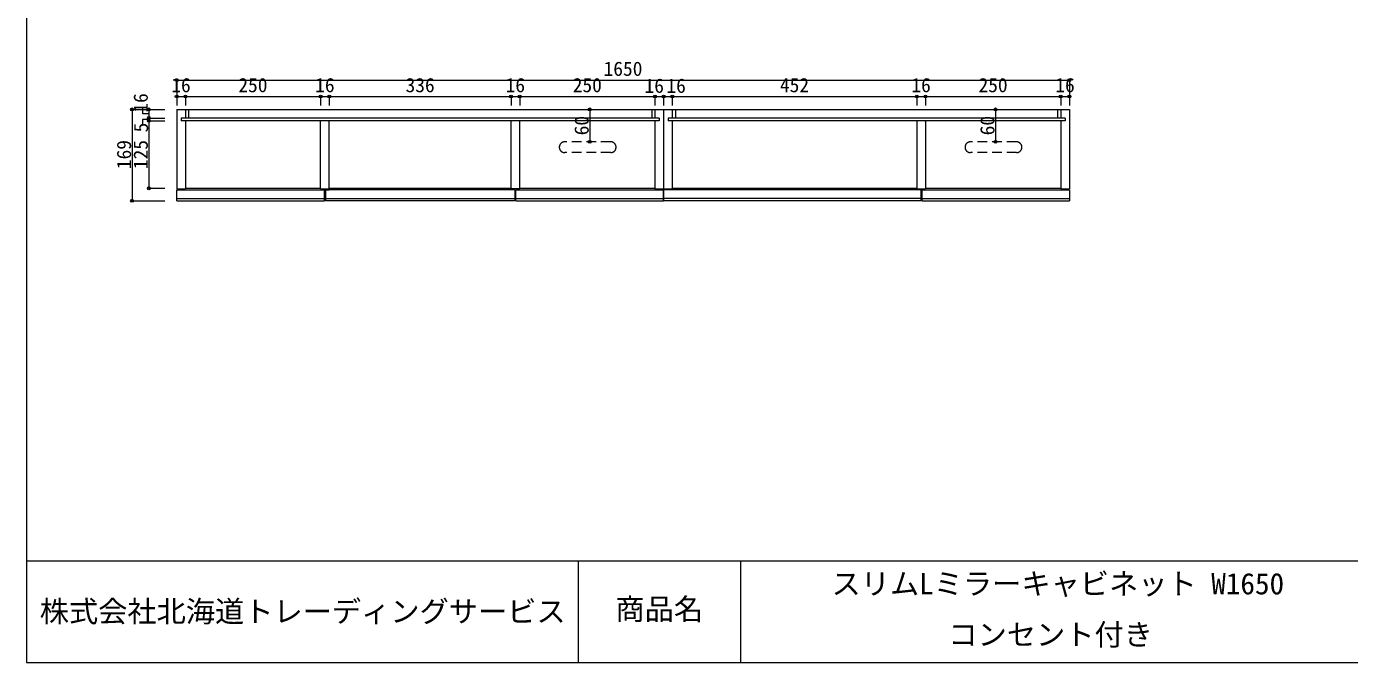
# Model space of a CAD drawing. Units: millimetres at full size, sheet at 1:9. Extents: x -1874 to 1873, y -1240 to 1240.
# Drawn here: x -1874 to 571, y -1240 to -64 of the extents above; entities that cross this region are included whole.
import ezdxf
from ezdxf.enums import TextEntityAlignment as Align

# ---------------------------------------------------------------- set-up
doc = ezdxf.new("R2010")
doc.units = ezdxf.units.MM
doc.header["$LTSCALE"] = 9
doc.header["$PDMODE"] = 32
doc.header["$PDSIZE"] = 5.4
doc.linetypes.add('DASHED2', pattern=[3, 2, -1])
doc.layers.add('0-0_0', color=7, linetype='Continuous', lineweight=15)
doc.layers.add('1-0', color=7, linetype='Continuous', lineweight=15)
doc.styles.add('ＭＳ ゴシック', font='')
doc.styles.get('ＭＳ ゴシック').set_extended_font_data('MS Gothic')

msp = doc.modelspace()

# ---------------------------------------------------------------- linework, layer by layer
at = {"layer": '0-0_0'}
for p, q in [((-1874.068, -1051.994), (1873.294, -1051.994)), ((-854.402, -1051.994), (-854.402, -1240.29)), ((-554.402, -1051.994), (-554.402, -1240.29))]:
    msp.add_line(p, q, dxfattribs=at)
at = {"layer": '0-0_0', "lineweight": 18}
msp.add_lwpolyline([(-1874.068, -1240.29), (1873.294, -1240.29), (1873.294, 1239.758), (-1874.068, 1239.758)], close=True, dxfattribs=at)
at = {"layer": '1-0', "color": 4, "lineweight": 9}
for p, q in [((-1596.4, -163.074), (53.6, -163.074)), ((-1596.4, -163.074), (-1596.4, -210.038)), ((53.6, -163.074), (53.6, -210.038)), ((-1596.4, -193.33), (-1580.4, -193.33)), ((-1596.4, -193.33), (-1596.4, -210.038)), ((-1580.4, -193.33), (-1580.4, -210.038)), ((-1580.4, -193.33), (-1330.403, -193.33)), ((-1330.403, -193.33), (-1330.403, -210.038)), ((-1330.403, -193.33), (-1314.403, -193.33)), ((-1314.403, -193.33), (-1314.403, -210.038)), ((-1314.403, -193.33), (-978.403, -193.33)), ((-978.403, -193.33), (-978.403, -210.038)), ((-978.403, -193.33), (-962.403, -193.33)), ((-962.403, -193.33), (-962.403, -210.038)), ((-962.403, -193.33), (-712.4, -193.33)), ((-712.4, -193.33), (-712.4, -210.038)), ((-712.4, -193.33), (-696.4, -193.33)), ((-696.4, -193.33), (-696.4, -210.038)), ((-696.4, -193.33), (-680.4, -193.33)), ((-680.4, -193.33), (-680.4, -210.038)), ((-680.4, -193.33), (-228.4, -193.33)), ((-228.4, -193.33), (-228.4, -210.038)), ((-228.4, -193.33), (-212.403, -193.33)), ((-212.403, -193.33), (-212.403, -210.038)), ((-212.403, -193.33), (37.6, -193.33)), ((37.6, -193.33), (37.6, -210.038)), ((37.6, -193.33), (53.6, -193.33)), ((53.6, -193.33), (53.6, -210.038)), ((-1678.78, -217.167), (-1618.051, -217.167)), ((-1647.888, -217.167), (-1618.051, -217.167)), ((-1647.888, -217.167), (-1647.888, -233.167)), ((-832.97, -217.167), (-832.97, -277.167)), ((-82.97, -217.167), (-82.97, -277.167)), ((-1647.888, -233.167), (-1647.888, -238.167)), ((-1647.888, -233.167), (-1618.051, -233.167)), ((-1647.888, -238.167), (-1647.888, -363.167)), ((-1647.888, -238.167), (-1618.051, -238.167)), ((-1647.888, -363.167), (-1618.051, -363.167))]:
    msp.add_line(p, q, dxfattribs=at)
at = {"layer": '1-0'}
for p, q in [((-1658.692, -225.62), (-1658.692, -214.716)), ((-1596.4, -217.167), (-696.4, -217.167)), ((-1580.4, -217.167), (-1580.4, -233.167)), ((-712.4, -217.167), (-712.4, -233.167)), ((-696.4, -217.167), (-696.4, -364.167)), ((-696.4, -217.167), (53.6, -217.167)), ((-696.4, -217.167), (-696.4, -363.167)), ((-680.4, -217.167), (-680.4, -233.167)), ((-674.4, -217.167), (-674.4, -233.167)), ((31.6, -217.167), (31.6, -233.167)), ((37.6, -217.167), (37.6, -233.167)), ((53.6, -217.167), (53.6, -364.167)), ((-1659.34, -235.648), (-1659.34, -244.253)), ((-1648.186, -235.648), (-1659.34, -235.648)), ((-1647.788, -225.62), (-1658.692, -225.62)), ((-1588.071, -233.167), (-1588.071, -238.167)), ((-704.413, -233.167), (-1588.071, -233.167)), ((-704.413, -238.167), (-1588.071, -238.167)), ((-1580.4, -238.167), (-1580.4, -364.167)), ((-1330.403, -364.167), (-1330.403, -238.167)), ((-978.403, -364.167), (-978.403, -238.167)), ((-962.403, -364.167), (-962.403, -238.167)), ((-962.403, -239.38), (-962.403, -238.667)), ((-704.413, -233.167), (-704.413, -238.167)), ((45.587, -233.167), (-688.071, -233.167)), ((-688.071, -233.167), (-688.071, -238.167)), ((-680.403, -238.167), (-680.403, -364.167)), ((-212.403, -239.38), (-212.403, -238.667)), ((-212.403, -239.38), (-212.403, -364.167)), ((37.6, -238.167), (37.6, -364.167)), ((-1596.4, -386.167), (-1596.4, -366.167)), ((-1596.4, -366.167), (-1323.452, -366.167)), ((-1580.4, -363.167), (-1330.403, -363.167)), ((-1330.403, -366.167), (-1314.403, -366.167)), ((-1323.452, -386.167), (-1323.452, -366.167)), ((-971.268, -366.167), (-1321.268, -366.167)), ((-1321.268, -366.167), (-1321.268, -386.167)), ((-1314.403, -363.167), (-978.403, -363.167)), ((-962.403, -364.167), (-978.403, -364.167)), ((-971.268, -366.167), (-971.268, -386.167)), ((-962.403, -363.167), (-712.4, -363.167)), ((-696.4, -385.811), (-696.4, -365.811)), ((-696.398, -366.211), (-696.398, -386.211)), ((-680.4, -363.167), (-228.4, -363.167)), ((-219.348, -366.211), (53.6, -366.211)), ((-212.403, -363.167), (37.6, -363.167)), ((37.6, -364.167), (53.6, -364.167)), ((53.6, -366.211), (53.6, -386.211)), ((-1596.4, -382.167), (-1323.452, -382.167)), ((-1596.4, -386.167), (-1323.452, -386.167)), ((-1323.452, -382.167), (-971.268, -382.167)), ((-971.268, -386.167), (-1321.268, -386.167)), ((-969.348, -382.167), (-696.4, -382.167)), ((-969.348, -386.167), (-696.4, -386.167)), ((-221.268, -382.211), (-696.398, -382.211)), ((-219.348, -382.211), (53.6, -382.211))]:
    msp.add_line(p, q, dxfattribs=at)
at = {"layer": '1-0', "linetype": 'DASHED2'}
for p, q in [((-1574.4, -217.167), (-1574.4, -233.167)), ((-718.4, -217.167), (-718.4, -233.167)), ((-794.22, -277.167), (-879.22, -277.167)), ((-44.22, -277.167), (-129.22, -277.167)), ((-794.22, -297.167), (-879.22, -297.167)), ((-44.22, -297.167), (-129.22, -297.167))]:
    msp.add_line(p, q, dxfattribs=at)
at = {"layer": '1-0', "color": 4, "lineweight": 9}
msp.add_lwpolyline([(-1678.78, -217.167), (-1678.78, -386.171), (-1618.051, -386.171)], dxfattribs=at)
at = {"layer": '1-0'}
for points in [[(-1596.4, -217.167), (-1596.4, -364.167), (-1580.4, -364.167)], [(-1330.403, -364.167), (-1314.403, -364.167), (-1314.403, -238.167)], [(-712.4, -238.167), (-712.4, -364.167), (-696.4, -364.167)], [(-696.403, -233.18), (-696.403, -364.167), (-680.403, -364.167)], [(45.587, -233.167), (45.587, -238.167), (-688.071, -238.167)], [(-228.4, -238.667), (-228.4, -364.167), (-212.403, -364.167)], [(-969.348, -386.167), (-969.348, -366.167), (-696.4, -366.167)], [(-221.268, -366.211), (-571.268, -366.211), (-696.398, -366.211)], [(-221.268, -366.211), (-221.268, -386.211), (-696.398, -386.211)], [(-219.348, -366.211), (-219.348, -386.211), (53.6, -386.211)]]:
    msp.add_lwpolyline(points, dxfattribs=at)
at = {"layer": '1-0', "linetype": 'DASHED2'}
for centre, start, end in [((-879.22, -287.167), 90, 180), ((-879.22, -287.167), 180, 270), ((-794.22, -287.167), 0, 90), ((-794.22, -287.167), 270, 0), ((-129.22, -287.167), 90, 180), ((-129.22, -287.167), 180, 270), ((-44.22, -287.167), 0, 90), ((-44.22, -287.167), 270, 0)]:
    msp.add_arc(centre, 10, start, end, dxfattribs=at)
at = {"layer": '1-0', "color": 6}
for p in [(-1596.4, -163.074), (53.6, -163.074), (-1596.4, -193.33), (-1580.4, -193.33), (-1330.403, -193.33), (-1314.403, -193.33), (-978.403, -193.33), (-962.403, -193.33), (-712.4, -193.33), (-696.4, -193.33), (-680.4, -193.33), (-228.4, -193.33), (-212.403, -193.33), (37.6, -193.33), (53.6, -193.33), (-1678.78, -217.167), (-1647.888, -217.167), (-832.97, -217.167), (-82.97, -217.167), (-1647.888, -233.167), (-1647.888, -238.167), (-832.97, -277.167), (-82.97, -277.167), (-1647.888, -363.167), (-1678.78, -386.171)]:
    msp.add_point(p, dxfattribs=at)

# ---------------------------------------------------------------- texts
at = {"layer": '0-0_0', "style": 'ＭＳ ゴシック'}
for s, p in [('スリムLミラーキャビネット W1650', (-386.033, -1126.068)), ('株式会社北海道トレーディングサービス', (-1849.515, -1177.387)), ('商品名', (-785.402, -1173.142)), ('コンセント付き', (-170.033, -1220.216))]:
    msp.add_text(s, height=39.59, dxfattribs=at).set_placement(p, align=Align.BOTTOM_LEFT)
at = {"layer": '1-0', "style": 'ＭＳ ゴシック'}
for s, p in [('1650', (-807.4, -163.074)), ('16', (-1606.4, -193.33)), ('250', (-1482.401, -193.33)), ('16', (-1340.403, -193.33)), ('336', (-1173.403, -193.33)), ('16', (-988.403, -193.33)), ('250', (-864.401, -193.33)), ('16', (-731.647, -194.49)), ('16', (-691.17, -194.49)), ('452', (-481.4, -193.33)), ('16', (-238.401, -193.33)), ('250', (-114.401, -193.33)), ('16', (27.6, -193.33))]:
    msp.add_text(s, height=26.39, dxfattribs=at).set_placement(p, align=Align.BOTTOM_LEFT)
for s, p in [('16', (-1641.888, -223.167)), ('5', (-1641.437, -259.68)), ('60', (-826.97, -265.167)), ('60', (-76.97, -265.167)), ('169', (-1672.78, -327.669)), ('125', (-1641.888, -327.667))]:
    msp.add_text(s, height=26.39, rotation=90, dxfattribs=at).set_placement(p, align=Align.BOTTOM_LEFT)

doc.saveas('drawing.dxf')
